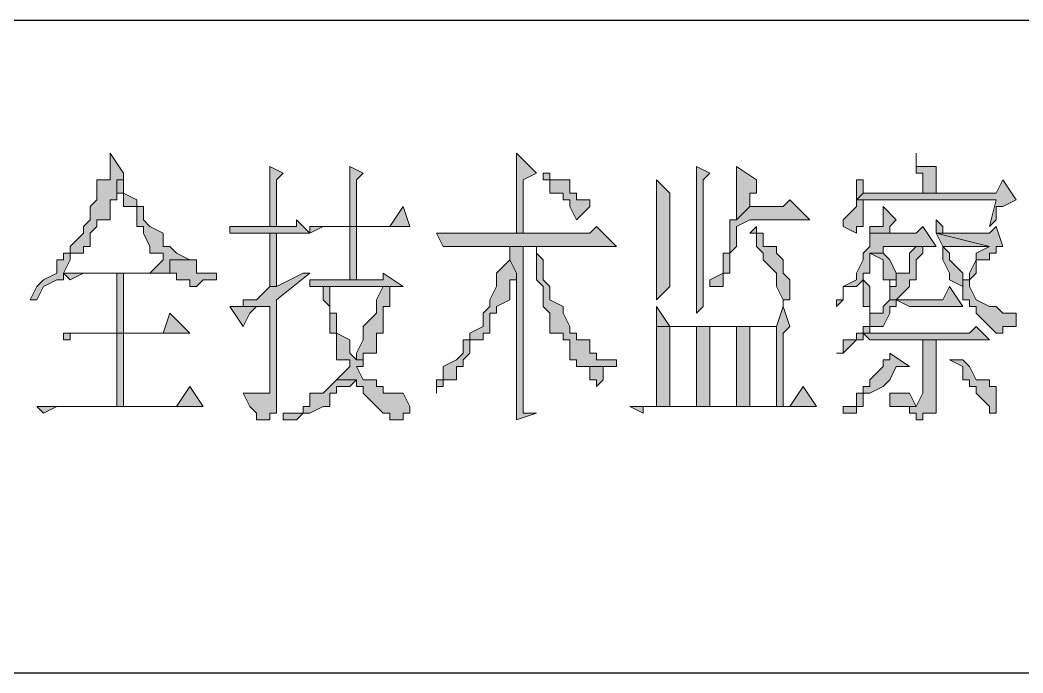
# Model space of a CAD drawing. Header units: millimetres. Extents: x 20 to 821, y 1 to 1134.
# Drawn here: x 584.37 to 611.46, y 1024.52 to 1042.16 of the extents above; entities that cross this region are included whole.
import ezdxf

# ---------------------------------------------------------------- set-up
doc = ezdxf.new("R2010")
doc.units = ezdxf.units.MM
doc.layers.add('1', color=7, linetype='Continuous')

msp = doc.modelspace()

# ---------------------------------------------------------------- hatches: boundary and pattern name
h = msp.add_hatch(color=0)
h.dxf.hatch_style = 2
h.paths.add_polyline_path([(586.8, 1038.561732), (586.8, 1037.841732), (586.44, 1037.841732), (586.44, 1037.301732), (586.26, 1037.121732), (586.26, 1036.761732), (586.08, 1036.581732), (586.08, 1036.401732), (585.72, 1036.041732), (585.72, 1035.861732), (585.54, 1035.861732), (585.54, 1035.681732), (585.36, 1035.681732), (585.36, 1035.321732), (585, 1035.141732), (584.82, 1034.961732), (584.64, 1034.601732), (584.82, 1034.601732), (585, 1034.961732), (585.36, 1035.141732), (585.54, 1035.141732), (585.54, 1035.321732), (585.72, 1035.681732), (585.72, 1035.861732), (586.08, 1035.861732), (586.08, 1036.041732), (586.26, 1036.041732), (586.26, 1036.401732), (586.44, 1036.581732), (586.44, 1036.761732), (586.8, 1036.761732), (586.8, 1037.301732), (586.98, 1037.301732), (586.98, 1037.841732), (587.16, 1037.841732), (587.16, 1038.021732)])
h = msp.add_hatch(color=0)
h.dxf.hatch_style = 2
h.paths.add_polyline_path([(597.78, 1038.561732), (597.78, 1036.401732), (597.96, 1036.401732), (597.96, 1037.841732), (598.32, 1038.021732)])
h = msp.add_hatch(color=0)
h.dxf.hatch_style = 2
h.paths.add_polyline_path([(608.58, 1038.561732), (608.58, 1038.021732), (608.76, 1038.021732), (608.76, 1037.481732), (609.12, 1037.481732), (609.12, 1038.201732), (608.76, 1038.201732), (608.58, 1038.201732)])
h = msp.add_hatch(color=0)
h.dxf.hatch_style = 2
h.paths.add_polyline_path([(591.12, 1038.201732), (591.12, 1036.581732), (591.3, 1036.581732), (591.3, 1037.841732), (591.48, 1038.021732)])
h = msp.add_hatch(color=0)
h.dxf.hatch_style = 2
h.paths.add_polyline_path([(593.28, 1038.201732), (593.28, 1036.581732), (593.46, 1036.581732), (593.46, 1037.841732), (593.64, 1038.021732)])
h = msp.add_hatch(color=0)
h.dxf.hatch_style = 2
h.paths.add_polyline_path([(602.64, 1038.201732), (602.64, 1034.241732), (602.82, 1034.421732), (602.82, 1037.841732), (603, 1038.021732)])
h = msp.add_hatch(color=0)
h.dxf.hatch_style = 2
h.paths.add_polyline_path([(603.72, 1038.201732), (603.72, 1036.761732), (604.08, 1037.121732), (604.08, 1037.481732), (604.26, 1037.481732), (604.26, 1037.841732)])
h = msp.add_hatch(color=0)
h.dxf.hatch_style = 2
h.paths.add_polyline_path([(587.16, 1037.841732), (586.98, 1037.841732), (586.98, 1037.481732), (587.16, 1037.481732), (587.16, 1037.301732), (587.16, 1037.121732), (587.52, 1037.121732), (587.52, 1036.581732), (587.7, 1036.581732), (587.7, 1036.401732), (587.88, 1036.041732), (587.88, 1035.861732), (588.24, 1035.861732), (588.24, 1035.681732), (587.88, 1035.321732), (585.54, 1035.321732), (585.72, 1035.141732), (586.08, 1035.321732), (588.42, 1035.321732), (588.42, 1035.681732), (588.96, 1035.681732), (588.6, 1035.861732), (588.42, 1036.041732), (588.24, 1036.041732), (588.24, 1036.401732), (587.88, 1036.581732), (587.7, 1036.761732), (587.7, 1037.121732), (587.52, 1037.121732), (587.52, 1037.301732), (587.16, 1037.481732)])
h = msp.add_hatch(color=0)
h.dxf.hatch_style = 2
h.paths.add_polyline_path([(598.5, 1038.021732), (598.5, 1037.841732), (598.68, 1037.841732), (598.68, 1037.481732), (599.04, 1037.481732), (599.04, 1037.301732), (599.22, 1037.301732), (599.22, 1037.121732), (599.4, 1036.761732), (599.76, 1037.121732), (599.76, 1037.301732), (599.4, 1037.301732), (599.4, 1037.481732), (599.22, 1037.481732), (599.22, 1037.841732), (599.04, 1037.841732), (598.68, 1037.841732), (598.68, 1038.021732)])
h = msp.add_hatch(color=0)
h.dxf.hatch_style = 2
h.paths.add_polyline_path([(601.56, 1037.841732), (601.56, 1034.601732), (601.92, 1034.961732), (601.92, 1035.321732), (601.92, 1035.681732), (601.92, 1037.481732)])
h = msp.add_hatch(color=0)
h.dxf.hatch_style = 2
h.paths.add_polyline_path([(607.14, 1037.841732), (606.96, 1037.841732), (606.96, 1037.481732), (606.96, 1037.301732), (607.14, 1037.481732)])
h = msp.add_hatch(color=0)
h.dxf.hatch_style = 2
h.paths.add_polyline_path([(610.92, 1037.841732), (610.74, 1037.481732), (607.14, 1037.481732), (606.96, 1037.301732), (610.74, 1037.301732), (610.56, 1036.581732), (610.74, 1036.761732), (610.74, 1037.121732), (610.92, 1037.121732), (611.28, 1037.301732)])
h = msp.add_hatch(color=0)
h.dxf.hatch_style = 2
h.paths.add_polyline_path([(605.16, 1037.301732), (604.98, 1037.121732), (604.08, 1037.121732), (603.72, 1036.761732), (603.54, 1036.761732), (603.54, 1036.581732), (603.54, 1035.861732), (603.36, 1035.861732), (603.36, 1035.321732), (603, 1035.141732), (603, 1034.961732), (603.36, 1034.961732), (603.36, 1035.321732), (603.54, 1035.321732), (603.54, 1035.681732), (603.54, 1035.861732), (603.72, 1036.041732), (603.72, 1036.581732), (604.08, 1036.761732), (605.7, 1036.761732)])
h = msp.add_hatch(color=0)
h.dxf.hatch_style = 2
h.paths.add_polyline_path([(606.96, 1037.301732), (606.96, 1037.121732), (606.6, 1036.761732), (606.6, 1036.581732), (606.96, 1036.401732), (606.96, 1036.581732), (607.14, 1036.581732), (607.14, 1037.301732), (610.74, 1037.301732)])
h = msp.add_hatch(color=0)
h.dxf.hatch_style = 2
h.paths.add_polyline_path([(594.72, 1037.121732), (594.36, 1036.581732), (592.2, 1036.581732), (592.2, 1036.401732), (592.56, 1036.581732), (594.9, 1036.581732)])
h = msp.add_hatch(color=0)
h.dxf.hatch_style = 2
h.paths.add_polyline_path([(607.68, 1037.121732), (607.68, 1036.581732), (607.32, 1036.581732), (607.32, 1036.401732), (607.86, 1036.401732), (607.86, 1036.581732), (608.04, 1036.761732)])
h = msp.add_hatch(color=0)
h.dxf.hatch_style = 2
h.paths.add_polyline_path([(591.84, 1036.761732), (591.84, 1036.581732), (591.3, 1036.581732), (590.04, 1036.581732), (590.04, 1036.401732), (592.2, 1036.401732)])
h = msp.add_hatch(color=0)
h.dxf.hatch_style = 2
h.paths.add_polyline_path([(609.12, 1036.761732), (609.12, 1036.401732), (609.3, 1036.401732), (609.3, 1036.581732)])
h = msp.add_hatch(color=0)
h.dxf.hatch_style = 2
h.paths.add_polyline_path([(593.28, 1035.141732), (593.46, 1035.141732), (593.46, 1036.581732), (593.28, 1036.581732)])
h = msp.add_hatch(color=0)
h.dxf.hatch_style = 2
h.paths.add_polyline_path([(599.94, 1036.581732), (599.76, 1036.401732), (595.62, 1036.401732), (595.8, 1036.041732), (600.48, 1036.041732)])
h = msp.add_hatch(color=0)
h.dxf.hatch_style = 2
h.paths.add_polyline_path([(604.26, 1036.581732), (604.08, 1036.401732), (604.26, 1036.401732), (604.26, 1036.041732), (604.44, 1035.861732), (604.44, 1035.681732), (604.8, 1035.321732), (604.8, 1034.961732), (604.98, 1034.601732), (604.98, 1034.421732), (604.98, 1034.601732), (605.16, 1034.601732), (605.16, 1034.961732), (605.16, 1035.141732), (604.98, 1035.321732), (604.98, 1035.681732), (604.8, 1035.861732), (604.8, 1036.041732), (604.44, 1036.041732), (604.44, 1036.401732), (604.26, 1036.401732)])
h = msp.add_hatch(color=0)
h.dxf.hatch_style = 2
h.paths.add_polyline_path([(608.76, 1036.581732), (608.58, 1036.401732), (607.32, 1036.401732), (607.32, 1036.041732), (607.14, 1035.861732), (607.14, 1035.681732), (606.96, 1035.321732), (606.96, 1035.141732), (606.6, 1034.961732), (606.6, 1034.601732), (606.42, 1034.601732), (606.42, 1034.421732), (606.6, 1034.601732), (606.6, 1034.961732), (606.96, 1034.961732), (607.14, 1035.141732), (607.14, 1035.321732), (607.32, 1035.321732), (607.32, 1035.681732), (607.32, 1035.861732), (607.68, 1035.861732), (607.68, 1036.041732), (608.58, 1036.041732), (609.12, 1036.041732)])
h = msp.add_hatch(color=0)
h.dxf.hatch_style = 2
h.paths.add_polyline_path([(610.74, 1036.581732), (610.56, 1036.401732), (609.12, 1036.401732), (610.56, 1036.041732), (610.2, 1035.861732), (610.2, 1035.681732), (610.02, 1035.321732), (610.02, 1035.141732), (609.84, 1035.141732), (609.84, 1034.601732), (610.02, 1034.601732), (610.02, 1034.421732), (610.2, 1034.421732), (610.2, 1034.241732), (610.56, 1033.881732), (610.74, 1033.701732), (610.92, 1033.701732), (610.92, 1033.881732), (611.28, 1033.881732), (611.28, 1034.241732), (610.92, 1034.241732), (610.74, 1034.421732), (610.56, 1034.421732), (610.2, 1034.601732), (610.02, 1034.961732), (610.02, 1035.141732), (610.2, 1035.321732), (610.2, 1035.681732), (610.56, 1035.681732), (610.56, 1035.861732), (610.74, 1035.861732), (610.74, 1036.041732), (610.92, 1036.041732)])
h = msp.add_hatch(color=0)
h.dxf.hatch_style = 2
h.paths.add_polyline_path([(591.12, 1034.961732), (591.3, 1034.961732), (591.3, 1036.401732), (591.12, 1036.401732)])
h = msp.add_hatch(color=0)
h.dxf.hatch_style = 2
h.paths.add_polyline_path([(609.12, 1036.401732), (609.3, 1036.041732), (609.3, 1035.681732), (609.48, 1035.321732), (609.48, 1035.141732), (609.84, 1034.961732), (609.84, 1035.321732), (609.48, 1035.681732), (609.48, 1035.861732), (609.3, 1036.041732), (610.56, 1036.041732)])
h = msp.add_hatch(color=0)
h.dxf.hatch_style = 2
h.paths.add_polyline_path([(597.6, 1036.041732), (597.6, 1035.681732), (597.78, 1035.321732), (597.78, 1031.721732), (597.78, 1031.361732), (598.32, 1031.541732), (597.96, 1031.541732), (597.96, 1031.721732), (597.96, 1036.041732), (598.32, 1036.041732)])
h = msp.add_hatch(color=0)
h.dxf.hatch_style = 2
h.paths.add_polyline_path([(598.32, 1036.041732), (597.6, 1036.041732), (598.32, 1036.041732), (598.32, 1035.141732), (598.5, 1034.961732), (598.5, 1034.421732), (598.68, 1034.241732), (598.68, 1033.701732), (599.04, 1033.701732), (599.04, 1033.521732), (599.22, 1033.521732), (599.22, 1032.981732), (599.4, 1032.981732), (599.4, 1032.801732), (600.48, 1032.801732), (600.48, 1032.981732), (599.94, 1032.981732), (599.94, 1033.161732), (599.76, 1033.161732), (599.76, 1033.521732), (599.4, 1033.521732), (599.4, 1033.701732), (599.22, 1033.701732), (599.22, 1033.881732), (599.04, 1034.241732), (599.04, 1034.421732), (598.68, 1034.601732), (598.68, 1034.961732), (598.5, 1035.141732), (598.5, 1035.681732), (598.32, 1035.861732)])
h = msp.add_hatch(color=0)
h.dxf.hatch_style = 2
h.paths.add_polyline_path([(609.12, 1036.041732), (608.58, 1036.041732), (608.4, 1035.861732), (608.4, 1035.321732), (608.04, 1035.321732), (608.04, 1034.961732), (607.86, 1034.961732), (607.86, 1034.601732), (608.04, 1034.601732), (608.4, 1034.961732), (608.4, 1035.141732), (608.58, 1035.141732), (608.58, 1035.681732), (608.76, 1035.861732), (608.76, 1036.041732)])
h = msp.add_hatch(color=0)
h.dxf.hatch_style = 2
h.paths.add_polyline_path([(588.96, 1035.681732), (588.42, 1035.681732), (588.42, 1035.321732), (588.6, 1035.321732), (588.6, 1035.141732), (588.96, 1035.141732), (588.96, 1034.961732), (589.14, 1034.961732), (589.32, 1035.141732), (589.68, 1035.141732), (589.68, 1035.321732), (589.14, 1035.321732), (589.14, 1035.681732)])
h = msp.add_hatch(color=0)
h.dxf.hatch_style = 2
h.paths.add_polyline_path([(597.6, 1035.681732), (597.24, 1035.321732), (597.24, 1034.961732), (597.06, 1034.601732), (597.06, 1034.421732), (596.88, 1034.241732), (596.88, 1033.881732), (596.52, 1033.701732), (596.52, 1033.521732), (596.34, 1033.521732), (596.34, 1033.161732), (596.16, 1032.981732), (595.8, 1032.801732), (595.8, 1032.441732), (595.62, 1032.441732), (595.62, 1032.261732), (595.62, 1032.081732), (595.62, 1032.261732), (595.8, 1032.261732), (595.8, 1032.441732), (596.16, 1032.441732), (596.16, 1032.801732), (596.34, 1032.801732), (596.34, 1032.981732), (596.52, 1033.161732), (596.52, 1033.521732), (596.88, 1033.521732), (596.88, 1033.701732), (597.06, 1033.701732), (597.06, 1034.241732), (597.24, 1034.241732), (597.24, 1034.421732), (597.6, 1034.601732), (597.6, 1035.141732), (597.78, 1035.141732), (597.78, 1035.321732)])
h = msp.add_hatch(color=0)
h.dxf.hatch_style = 2
h.paths.add_polyline_path([(607.68, 1035.861732), (607.32, 1035.861732), (607.68, 1035.681732), (607.68, 1035.141732), (607.86, 1035.141732), (607.86, 1034.961732), (607.86, 1035.141732), (608.04, 1035.141732), (608.04, 1035.321732), (607.86, 1035.681732)])
h = msp.add_hatch(color=0)
h.dxf.hatch_style = 2
h.paths.add_polyline_path([(586.98, 1033.701732), (587.16, 1033.701732), (587.16, 1035.321732), (586.98, 1035.321732)])
h = msp.add_hatch(color=0)
h.dxf.hatch_style = 2
h.paths.add_polyline_path([(592.02, 1035.321732), (591.3, 1034.961732), (591.12, 1034.961732), (590.76, 1034.601732), (590.4, 1034.601732), (590.4, 1034.421732), (591.12, 1034.421732), (591.12, 1032.261732), (591.12, 1032.081732), (590.76, 1032.081732), (590.4, 1032.081732), (590.58, 1031.721732), (590.76, 1031.541732), (590.76, 1031.361732), (591.12, 1031.361732), (591.12, 1031.541732), (591.3, 1031.541732), (591.3, 1031.721732), (591.3, 1034.601732), (592.2, 1035.321732)])
h = msp.add_hatch(color=0)
h.dxf.hatch_style = 2
h.paths.add_polyline_path([(594.18, 1035.321732), (594.18, 1035.141732), (593.46, 1035.141732), (592.2, 1035.141732), (592.2, 1034.961732), (594.72, 1034.961732)])
h = msp.add_hatch(color=0)
h.dxf.hatch_style = 2
h.paths.add_polyline_path([(607.14, 1035.141732), (607.14, 1034.421732), (607.32, 1034.421732), (607.32, 1034.241732), (607.32, 1034.421732), (607.32, 1034.961732)])
h = msp.add_hatch(color=0)
h.dxf.hatch_style = 2
h.paths.add_polyline_path([(592.56, 1034.961732), (592.56, 1034.601732), (592.74, 1034.421732), (592.74, 1033.701732), (592.92, 1033.701732), (592.92, 1032.981732), (593.28, 1032.981732), (593.28, 1032.801732), (592.92, 1032.441732), (593.46, 1032.441732), (593.46, 1032.261732), (593.64, 1032.261732), (593.64, 1032.081732), (594, 1031.721732), (594.18, 1031.541732), (594.36, 1031.541732), (594.36, 1031.361732), (594.72, 1031.361732), (594.72, 1031.541732), (594.9, 1031.541732), (594.9, 1031.721732), (594.72, 1032.081732), (594.18, 1032.081732), (594.18, 1032.261732), (594, 1032.261732), (594, 1032.441732), (593.64, 1032.441732), (593.46, 1032.801732), (593.64, 1032.801732), (593.64, 1032.981732), (593.46, 1032.981732), (593.28, 1033.161732), (593.28, 1033.521732), (592.92, 1033.701732), (592.92, 1034.241732), (592.74, 1034.241732), (592.74, 1034.961732), (594.18, 1034.961732)])
h = msp.add_hatch(color=0)
h.dxf.hatch_style = 2
h.paths.add_polyline_path([(594.72, 1034.961732), (592.56, 1034.961732), (594.18, 1034.961732), (594, 1034.601732), (594, 1034.241732), (593.64, 1033.881732), (593.64, 1033.521732), (593.46, 1033.161732), (593.46, 1032.981732), (593.64, 1032.981732), (593.64, 1033.161732), (594, 1033.161732), (594, 1033.701732), (594.18, 1033.701732), (594.18, 1034.241732), (594.18, 1034.421732), (594.36, 1034.421732), (594.36, 1034.601732), (594.36, 1034.961732)])
h = msp.add_hatch(color=0)
h.dxf.hatch_style = 2
h.paths.add_polyline_path([(609.48, 1034.961732), (609.3, 1034.601732), (607.86, 1034.601732), (608.04, 1034.601732), (608.4, 1034.421732), (609.84, 1034.421732)])
h = msp.add_hatch(color=0)
h.dxf.hatch_style = 2
h.paths.add_polyline_path([(607.86, 1034.601732), (607.68, 1034.421732), (607.68, 1034.241732), (607.32, 1034.241732), (607.32, 1033.881732), (607.14, 1033.881732), (607.14, 1033.701732), (606.96, 1033.701732), (606.96, 1033.521732), (606.6, 1033.521732), (606.6, 1033.161732), (606.42, 1033.161732), (606.6, 1033.161732), (606.96, 1033.521732), (607.14, 1033.521732), (607.14, 1033.701732), (607.32, 1033.701732), (607.32, 1033.881732), (607.68, 1033.881732), (607.86, 1034.241732), (607.86, 1034.421732), (608.04, 1034.421732), (608.04, 1034.601732)])
h = msp.add_hatch(color=0)
h.dxf.hatch_style = 2
h.paths.add_polyline_path([(590.4, 1034.421732), (590.04, 1034.421732), (590.4, 1033.881732), (590.58, 1034.241732), (590.76, 1034.421732), (591.12, 1034.421732)])
h = msp.add_hatch(color=0)
h.dxf.hatch_style = 2
h.paths.add_polyline_path([(601.56, 1034.421732), (601.56, 1033.881732), (601.92, 1033.881732)])
h = msp.add_hatch(color=0)
h.dxf.hatch_style = 2
h.paths.add_polyline_path([(604.98, 1034.421732), (604.8, 1033.881732), (601.56, 1033.881732), (604.8, 1033.881732), (604.8, 1031.721732), (604.08, 1031.721732), (601.56, 1031.721732), (604.98, 1031.721732), (604.98, 1033.701732), (605.16, 1033.881732)])
h = msp.add_hatch(color=0)
h.dxf.hatch_style = 2
h.paths.add_polyline_path([(588.42, 1034.241732), (588.24, 1033.701732), (585.54, 1033.701732), (585.54, 1033.521732), (585.72, 1033.521732), (585.72, 1033.701732), (588.96, 1033.701732)])
h = msp.add_hatch(color=0)
h.dxf.hatch_style = 2
h.paths.add_polyline_path([(601.56, 1033.881732), (601.56, 1031.721732), (601.92, 1031.721732), (601.92, 1033.881732), (602.64, 1033.881732), (604.8, 1033.881732)])
h = msp.add_hatch(color=0)
h.dxf.hatch_style = 2
h.paths.add_polyline_path([(602.64, 1031.721732), (603, 1031.721732), (603, 1033.881732), (602.64, 1033.881732)])
h = msp.add_hatch(color=0)
h.dxf.hatch_style = 2
h.paths.add_polyline_path([(603.72, 1031.721732), (604.08, 1031.721732), (604.08, 1033.881732), (603.72, 1033.881732)])
h = msp.add_hatch(color=0)
h.dxf.hatch_style = 2
h.paths.add_polyline_path([(610.2, 1033.881732), (610.02, 1033.701732), (607.14, 1033.701732), (607.32, 1033.521732), (610.56, 1033.521732)])
h = msp.add_hatch(color=0)
h.dxf.hatch_style = 2
h.paths.add_polyline_path([(586.98, 1031.721732), (587.16, 1031.721732), (587.16, 1033.701732), (586.98, 1033.701732)])
h = msp.add_hatch(color=0)
h.dxf.hatch_style = 2
h.paths.add_polyline_path([(609.12, 1033.521732), (608.76, 1033.521732), (608.76, 1032.081732), (608.58, 1031.721732), (607.86, 1031.721732), (608.04, 1031.721732), (608.4, 1031.721732), (608.4, 1031.541732), (608.58, 1031.541732), (608.58, 1031.361732), (608.76, 1031.361732), (608.76, 1031.541732), (609.12, 1031.541732), (609.12, 1031.721732)])
h = msp.add_hatch(color=0)
h.dxf.hatch_style = 2
h.paths.add_polyline_path([(607.86, 1033.161732), (607.86, 1032.981732), (607.68, 1032.981732), (607.68, 1032.801732), (607.32, 1032.441732), (607.32, 1032.261732), (607.14, 1032.261732), (607.14, 1032.081732), (606.96, 1032.081732), (606.96, 1031.721732), (606.6, 1031.721732), (606.6, 1031.541732), (606.96, 1031.541732), (606.96, 1031.721732), (607.14, 1031.721732), (607.14, 1032.081732), (607.32, 1032.081732), (607.68, 1032.261732), (607.86, 1032.441732), (608.04, 1032.801732), (608.4, 1032.801732)])
h = msp.add_hatch(color=0)
h.dxf.hatch_style = 2
h.paths.add_polyline_path([(609.48, 1032.981732), (609.84, 1032.801732), (609.84, 1032.441732), (610.02, 1032.441732), (610.02, 1032.261732), (610.2, 1032.261732), (610.2, 1032.081732), (610.56, 1031.721732), (610.56, 1031.541732), (610.74, 1031.541732), (610.74, 1032.261732), (610.56, 1032.261732), (610.56, 1032.441732), (610.2, 1032.441732), (610.02, 1032.801732), (609.84, 1032.981732)])
h = msp.add_hatch(color=0)
h.dxf.hatch_style = 2
h.paths.add_polyline_path([(599.4, 1032.801732), (599.76, 1032.801732), (599.76, 1032.441732), (599.94, 1032.441732), (599.94, 1032.261732), (600.12, 1032.441732), (600.12, 1032.801732), (600.48, 1032.801732)])
h = msp.add_hatch(color=0)
h.dxf.hatch_style = 2
h.paths.add_polyline_path([(592.92, 1032.441732), (592.74, 1032.261732), (592.56, 1032.081732), (592.2, 1032.081732), (592.2, 1031.721732), (592.02, 1031.721732), (592.02, 1031.541732), (591.48, 1031.541732), (591.48, 1031.361732), (591.84, 1031.361732), (592.02, 1031.541732), (592.2, 1031.541732), (592.56, 1031.721732), (592.74, 1031.721732), (592.74, 1032.081732), (592.92, 1032.081732), (592.92, 1032.261732), (593.28, 1032.261732), (593.46, 1032.441732)])
h = msp.add_hatch(color=0)
h.dxf.hatch_style = 2
h.paths.add_polyline_path([(588.96, 1032.261732), (588.6, 1031.721732), (584.82, 1031.721732), (585, 1031.541732), (585.36, 1031.721732), (589.32, 1031.721732)])
h = msp.add_hatch(color=0)
h.dxf.hatch_style = 2
h.paths.add_polyline_path([(605.52, 1032.261732), (605.16, 1031.721732), (600.84, 1031.721732), (601.2, 1031.541732), (601.2, 1031.721732), (601.38, 1031.721732), (605.88, 1031.721732)])
h = msp.add_hatch(color=0)
h.dxf.hatch_style = 2
h.paths.add_polyline_path([(590.4, 1032.081732), (590.76, 1032.081732), (590.58, 1032.081732)])
h = msp.add_hatch(color=0)
h.dxf.hatch_style = 2
h.paths.add_polyline_path([(607.86, 1032.081732), (607.86, 1031.721732), (608.58, 1031.721732), (608.4, 1032.081732)])

# ---------------------------------------------------------------- linework, layer by layer
at = {"layer": '1', "color": 0, "lineweight": 25}
for points in [[(557.64, 1042.161732), (821.16, 1042.161732)], [(557.64, 1024.521732), (821.16, 1024.521732)]]:
    msp.add_lwpolyline(points, dxfattribs=at)
at = {"layer": '1', "color": 0, "lineweight": 5}
for points in [[(586.8, 1038.561732), (586.8, 1037.841732), (586.44, 1037.841732), (586.44, 1037.301732), (586.26, 1037.121732), (586.26, 1036.761732), (586.08, 1036.581732), (586.08, 1036.401732), (585.72, 1036.041732), (585.72, 1035.861732), (585.54, 1035.861732), (585.54, 1035.681732), (585.36, 1035.681732), (585.36, 1035.321732), (585, 1035.141732), (585, 1035.141732), (584.82, 1034.961732), (584.64, 1034.601732), (584.82, 1034.601732), (585, 1034.961732), (585.36, 1035.141732), (585.54, 1035.141732), (585.54, 1035.321732), (585.72, 1035.681732), (585.72, 1035.861732), (586.08, 1035.861732), (586.08, 1036.041732), (586.26, 1036.041732), (586.26, 1036.401732), (586.44, 1036.581732), (586.44, 1036.761732), (586.8, 1036.761732), (586.8, 1037.301732), (586.98, 1037.301732), (586.98, 1037.841732), (587.16, 1037.841732), (587.16, 1038.021732), (586.8, 1038.561732)], [(597.78, 1038.561732), (597.78, 1036.401732), (597.96, 1036.401732), (597.96, 1037.841732), (598.32, 1038.021732), (597.78, 1038.561732)], [(608.58, 1038.561732), (608.58, 1038.021732), (608.76, 1038.021732), (608.76, 1037.481732), (609.12, 1037.481732), (609.12, 1038.201732), (608.76, 1038.201732), (608.58, 1038.201732), (608.58, 1038.561732)], [(591.12, 1038.201732), (591.12, 1036.581732), (591.3, 1036.581732), (591.3, 1037.841732), (591.48, 1038.021732), (591.12, 1038.201732)], [(593.28, 1038.201732), (593.28, 1036.581732), (593.46, 1036.581732), (593.46, 1037.841732), (593.64, 1038.021732), (593.28, 1038.201732)], [(602.64, 1038.201732), (602.64, 1034.241732), (602.64, 1034.241732), (602.82, 1034.421732), (602.82, 1037.841732), (603, 1038.021732), (602.64, 1038.201732)], [(603.72, 1038.201732), (603.72, 1036.761732), (604.08, 1037.121732), (604.08, 1037.481732), (604.26, 1037.481732), (604.26, 1037.841732), (603.72, 1038.201732)], [(587.16, 1037.841732), (586.98, 1037.841732), (586.98, 1037.481732), (587.16, 1037.481732), (587.16, 1037.301732), (587.16, 1037.121732), (587.52, 1037.121732), (587.52, 1036.581732), (587.7, 1036.581732), (587.7, 1036.401732), (587.88, 1036.041732), (587.88, 1035.861732), (588.24, 1035.861732), (588.24, 1035.681732), (587.88, 1035.321732), (585.54, 1035.321732), (585.72, 1035.141732), (586.08, 1035.321732), (588.42, 1035.321732), (588.42, 1035.681732), (588.96, 1035.681732), (588.6, 1035.861732), (588.42, 1036.041732), (588.24, 1036.041732), (588.24, 1036.401732), (587.88, 1036.581732), (587.7, 1036.761732), (587.7, 1037.121732), (587.52, 1037.121732), (587.52, 1037.301732), (587.16, 1037.481732), (587.16, 1037.841732)], [(598.5, 1038.021732), (598.5, 1037.841732), (598.68, 1037.841732), (598.68, 1037.481732), (599.04, 1037.481732), (599.04, 1037.301732), (599.22, 1037.301732), (599.22, 1037.121732), (599.4, 1036.761732), (599.76, 1037.121732), (599.76, 1037.301732), (599.4, 1037.301732), (599.4, 1037.481732), (599.22, 1037.481732), (599.22, 1037.841732), (599.04, 1037.841732), (598.68, 1037.841732), (598.68, 1038.021732), (598.5, 1038.021732)], [(601.56, 1037.841732), (601.56, 1034.601732), (601.92, 1034.961732), (601.92, 1035.321732), (601.92, 1035.681732), (601.92, 1037.481732), (601.56, 1037.841732)], [(607.14, 1037.841732), (606.96, 1037.841732), (606.96, 1037.481732), (606.96, 1037.301732), (607.14, 1037.481732), (607.14, 1037.841732)], [(610.92, 1037.841732), (610.74, 1037.481732), (607.14, 1037.481732), (606.96, 1037.301732), (610.74, 1037.301732), (610.56, 1036.581732), (610.74, 1036.761732), (610.74, 1037.121732), (610.92, 1037.121732), (611.28, 1037.301732), (610.92, 1037.841732)], [(605.16, 1037.301732), (604.98, 1037.121732), (604.08, 1037.121732), (603.72, 1036.761732), (603.54, 1036.761732), (603.54, 1036.581732), (603.54, 1035.861732), (603.36, 1035.861732), (603.36, 1035.321732), (603, 1035.141732), (603, 1034.961732), (603.36, 1034.961732), (603.36, 1035.321732), (603.54, 1035.321732), (603.54, 1035.681732), (603.54, 1035.861732), (603.72, 1036.041732), (603.72, 1036.581732), (604.08, 1036.761732), (605.7, 1036.761732), (605.16, 1037.301732)], [(606.96, 1037.301732), (606.96, 1037.121732), (606.6, 1036.761732), (606.6, 1036.581732), (606.96, 1036.401732), (606.96, 1036.581732), (607.14, 1036.581732), (607.14, 1037.301732), (610.74, 1037.301732), (606.96, 1037.301732)], [(594.72, 1037.121732), (594.36, 1036.581732), (592.2, 1036.581732), (592.2, 1036.401732), (592.56, 1036.581732), (594.9, 1036.581732), (594.72, 1037.121732)], [(607.68, 1037.121732), (607.68, 1036.581732), (607.32, 1036.581732), (607.32, 1036.401732), (607.86, 1036.401732), (607.86, 1036.581732), (608.04, 1036.761732), (607.68, 1037.121732)], [(591.84, 1036.761732), (591.84, 1036.581732), (591.3, 1036.581732), (590.04, 1036.581732), (590.04, 1036.401732), (592.2, 1036.401732), (591.84, 1036.761732)], [(609.12, 1036.761732), (609.12, 1036.401732), (609.3, 1036.401732), (609.3, 1036.581732), (609.12, 1036.761732)], [(593.28, 1035.141732), (593.46, 1035.141732), (593.46, 1036.581732), (593.28, 1036.581732), (593.28, 1035.141732)], [(599.94, 1036.581732), (599.76, 1036.401732), (595.62, 1036.401732), (595.8, 1036.041732), (600.48, 1036.041732), (599.94, 1036.581732)], [(604.26, 1036.581732), (604.08, 1036.401732), (604.26, 1036.401732), (604.26, 1036.041732), (604.44, 1035.861732), (604.44, 1035.681732), (604.8, 1035.321732), (604.8, 1034.961732), (604.98, 1034.601732), (604.98, 1034.421732), (604.98, 1034.601732), (605.16, 1034.601732), (605.16, 1034.961732), (605.16, 1035.141732), (604.98, 1035.321732), (604.98, 1035.681732), (604.98, 1035.681732), (604.8, 1035.861732), (604.8, 1036.041732), (604.44, 1036.041732), (604.44, 1036.401732), (604.26, 1036.401732), (604.26, 1036.581732)], [(608.76, 1036.581732), (608.58, 1036.401732), (607.32, 1036.401732), (607.32, 1036.041732), (607.14, 1035.861732), (607.14, 1035.681732), (606.96, 1035.321732), (606.96, 1035.141732), (606.6, 1034.961732), (606.6, 1034.601732), (606.42, 1034.601732), (606.42, 1034.421732), (606.6, 1034.601732), (606.6, 1034.961732), (606.96, 1034.961732), (607.14, 1035.141732), (607.14, 1035.321732), (607.32, 1035.321732), (607.32, 1035.681732), (607.32, 1035.861732), (607.68, 1035.861732), (607.68, 1036.041732), (608.58, 1036.041732), (609.12, 1036.041732), (608.76, 1036.581732)], [(610.74, 1036.581732), (610.56, 1036.401732), (609.12, 1036.401732), (610.56, 1036.041732), (610.2, 1035.861732), (610.2, 1035.681732), (610.02, 1035.321732), (610.02, 1035.141732), (609.84, 1035.141732), (609.84, 1034.601732), (610.02, 1034.601732), (610.02, 1034.421732), (610.2, 1034.421732), (610.2, 1034.241732), (610.56, 1033.881732), (610.74, 1033.701732), (610.74, 1033.701732), (610.92, 1033.701732), (610.92, 1033.881732), (611.28, 1033.881732), (611.28, 1034.241732), (610.92, 1034.241732), (610.74, 1034.421732), (610.56, 1034.421732), (610.2, 1034.601732), (610.02, 1034.961732), (610.02, 1035.141732), (610.2, 1035.321732), (610.2, 1035.681732), (610.56, 1035.681732), (610.56, 1035.861732), (610.74, 1035.861732), (610.74, 1036.041732), (610.92, 1036.041732), (610.74, 1036.581732)], [(591.12, 1034.961732), (591.3, 1034.961732), (591.3, 1036.401732), (591.12, 1036.401732), (591.12, 1034.961732)], [(609.12, 1036.401732), (609.3, 1036.041732), (609.3, 1035.681732), (609.48, 1035.321732), (609.48, 1035.141732), (609.84, 1034.961732), (609.84, 1035.321732), (609.48, 1035.681732), (609.48, 1035.861732), (609.3, 1036.041732), (610.56, 1036.041732), (609.12, 1036.401732)], [(597.6, 1036.041732), (597.6, 1035.681732), (597.78, 1035.321732), (597.78, 1031.721732), (597.78, 1031.721732), (597.78, 1031.361732), (598.32, 1031.541732), (597.96, 1031.541732), (597.96, 1031.721732), (597.96, 1036.041732), (598.32, 1036.041732), (597.6, 1036.041732)], [(598.32, 1036.041732), (597.6, 1036.041732), (598.32, 1036.041732), (598.32, 1035.141732), (598.5, 1034.961732), (598.5, 1034.421732), (598.68, 1034.241732), (598.68, 1033.701732), (599.04, 1033.701732), (599.04, 1033.521732), (599.22, 1033.521732), (599.22, 1032.981732), (599.4, 1032.981732), (599.4, 1032.801732), (600.48, 1032.801732), (600.48, 1032.981732), (599.94, 1032.981732), (599.94, 1033.161732), (599.76, 1033.161732), (599.76, 1033.521732), (599.4, 1033.521732), (599.4, 1033.701732), (599.22, 1033.701732), (599.22, 1033.881732), (599.04, 1034.241732), (599.04, 1034.421732), (598.68, 1034.601732), (598.68, 1034.961732), (598.5, 1035.141732), (598.5, 1035.681732), (598.32, 1035.861732), (598.32, 1036.041732)], [(609.12, 1036.041732), (608.58, 1036.041732), (608.4, 1035.861732), (608.4, 1035.321732), (608.04, 1035.321732), (608.04, 1034.961732), (607.86, 1034.961732), (607.86, 1034.601732), (608.04, 1034.601732), (608.4, 1034.961732), (608.4, 1035.141732), (608.58, 1035.141732), (608.58, 1035.681732), (608.76, 1035.861732), (608.76, 1036.041732), (609.12, 1036.041732)], [(588.96, 1035.681732), (588.42, 1035.681732), (588.42, 1035.321732), (588.6, 1035.321732), (588.6, 1035.141732), (588.96, 1035.141732), (588.96, 1034.961732), (589.14, 1034.961732), (589.32, 1035.141732), (589.68, 1035.141732), (589.68, 1035.321732), (589.14, 1035.321732), (589.14, 1035.681732), (588.96, 1035.681732)], [(597.6, 1035.681732), (597.24, 1035.321732), (597.24, 1034.961732), (597.06, 1034.601732), (597.06, 1034.421732), (596.88, 1034.241732), (596.88, 1033.881732), (596.52, 1033.701732), (596.52, 1033.521732), (596.34, 1033.521732), (596.34, 1033.161732), (596.16, 1032.981732), (595.8, 1032.801732), (595.8, 1032.441732), (595.62, 1032.441732), (595.62, 1032.261732), (595.62, 1032.261732), (595.62, 1032.081732), (595.62, 1032.261732), (595.8, 1032.261732), (595.8, 1032.441732), (596.16, 1032.441732), (596.16, 1032.801732), (596.34, 1032.801732), (596.34, 1032.981732), (596.52, 1033.161732), (596.52, 1033.521732), (596.88, 1033.521732), (596.88, 1033.701732), (597.06, 1033.701732), (597.06, 1034.241732), (597.24, 1034.241732), (597.24, 1034.421732), (597.6, 1034.601732), (597.6, 1035.141732), (597.78, 1035.141732), (597.78, 1035.321732), (597.6, 1035.681732)], [(607.68, 1035.861732), (607.32, 1035.861732), (607.68, 1035.681732), (607.68, 1035.141732), (607.86, 1035.141732), (607.86, 1034.961732), (607.86, 1035.141732), (608.04, 1035.141732), (608.04, 1035.321732), (607.86, 1035.681732), (607.68, 1035.861732)], [(586.98, 1033.701732), (587.16, 1033.701732), (587.16, 1035.321732), (586.98, 1035.321732), (586.98, 1033.701732)], [(592.02, 1035.321732), (591.3, 1034.961732), (591.12, 1034.961732), (590.76, 1034.601732), (590.4, 1034.601732), (590.4, 1034.421732), (591.12, 1034.421732), (591.12, 1032.261732), (591.12, 1032.081732), (590.76, 1032.081732), (590.4, 1032.081732), (590.58, 1031.721732), (590.76, 1031.541732), (590.76, 1031.361732), (591.12, 1031.361732), (591.12, 1031.541732), (591.3, 1031.541732), (591.3, 1031.721732), (591.3, 1034.601732), (592.2, 1035.321732), (592.02, 1035.321732)], [(594.18, 1035.321732), (594.18, 1035.141732), (593.46, 1035.141732), (592.2, 1035.141732), (592.2, 1034.961732), (594.72, 1034.961732), (594.18, 1035.321732)], [(607.14, 1035.141732), (607.14, 1034.421732), (607.32, 1034.421732), (607.32, 1034.241732), (607.32, 1034.421732), (607.32, 1034.961732), (607.14, 1035.141732)], [(592.56, 1034.961732), (592.56, 1034.601732), (592.74, 1034.421732), (592.74, 1033.701732), (592.92, 1033.701732), (592.92, 1032.981732), (593.28, 1032.981732), (593.28, 1032.801732), (592.92, 1032.441732), (593.46, 1032.441732), (593.46, 1032.261732), (593.64, 1032.261732), (593.64, 1032.081732), (594, 1031.721732), (594, 1031.721732), (594.18, 1031.541732), (594.36, 1031.541732), (594.36, 1031.361732), (594.72, 1031.361732), (594.72, 1031.541732), (594.9, 1031.541732), (594.9, 1031.721732), (594.72, 1032.081732), (594.18, 1032.081732), (594.18, 1032.261732), (594, 1032.261732), (594, 1032.441732), (593.64, 1032.441732), (593.46, 1032.801732), (593.64, 1032.801732), (593.64, 1032.981732), (593.46, 1032.981732), (593.28, 1033.161732), (593.28, 1033.521732), (592.92, 1033.701732), (592.92, 1034.241732), (592.74, 1034.241732), (592.74, 1034.961732), (594.18, 1034.961732), (592.56, 1034.961732)], [(594.72, 1034.961732), (592.56, 1034.961732), (594.18, 1034.961732), (594, 1034.601732), (594, 1034.241732), (593.64, 1033.881732), (593.64, 1033.521732), (593.46, 1033.161732), (593.46, 1032.981732), (593.64, 1032.981732), (593.64, 1033.161732), (594, 1033.161732), (594, 1033.701732), (594.18, 1033.701732), (594.18, 1034.241732), (594.18, 1034.421732), (594.36, 1034.421732), (594.36, 1034.601732), (594.36, 1034.961732), (594.72, 1034.961732)], [(609.48, 1034.961732), (609.3, 1034.601732), (607.86, 1034.601732), (608.04, 1034.601732), (608.4, 1034.421732), (609.84, 1034.421732), (609.48, 1034.961732)], [(607.86, 1034.601732), (607.68, 1034.421732), (607.68, 1034.241732), (607.32, 1034.241732), (607.32, 1033.881732), (607.14, 1033.881732), (607.14, 1033.701732), (606.96, 1033.701732), (606.96, 1033.521732), (606.6, 1033.521732), (606.6, 1033.161732), (606.42, 1033.161732), (606.6, 1033.161732), (606.96, 1033.521732), (607.14, 1033.521732), (607.14, 1033.701732), (607.32, 1033.701732), (607.32, 1033.701732), (607.32, 1033.881732), (607.68, 1033.881732), (607.86, 1034.241732), (607.86, 1034.421732), (608.04, 1034.421732), (608.04, 1034.601732), (607.86, 1034.601732)], [(590.4, 1034.421732), (590.04, 1034.421732), (590.4, 1033.881732), (590.58, 1034.241732), (590.76, 1034.421732), (591.12, 1034.421732), (590.4, 1034.421732)], [(601.56, 1034.421732), (601.56, 1033.881732), (601.92, 1033.881732), (601.56, 1034.421732)], [(604.98, 1034.421732), (604.8, 1033.881732), (601.56, 1033.881732), (604.8, 1033.881732), (604.8, 1031.721732), (604.08, 1031.721732), (601.56, 1031.721732), (604.98, 1031.721732), (604.98, 1033.701732), (605.16, 1033.881732), (604.98, 1034.421732)], [(588.42, 1034.241732), (588.24, 1033.701732), (585.54, 1033.701732), (585.54, 1033.521732), (585.72, 1033.521732), (585.72, 1033.701732), (588.96, 1033.701732), (588.42, 1034.241732)], [(601.56, 1033.881732), (601.56, 1031.721732), (601.92, 1031.721732), (601.92, 1033.881732), (602.64, 1033.881732), (604.8, 1033.881732), (601.56, 1033.881732)], [(602.64, 1031.721732), (603, 1031.721732), (603, 1033.881732), (602.64, 1033.881732), (602.64, 1031.721732)], [(603.72, 1031.721732), (604.08, 1031.721732), (604.08, 1033.881732), (603.72, 1033.881732), (603.72, 1031.721732)], [(610.2, 1033.881732), (610.02, 1033.701732), (607.14, 1033.701732), (607.32, 1033.521732), (610.56, 1033.521732), (610.2, 1033.881732)], [(586.98, 1031.721732), (587.16, 1031.721732), (587.16, 1033.701732), (586.98, 1033.701732), (586.98, 1031.721732)], [(609.12, 1033.521732), (608.76, 1033.521732), (608.76, 1032.081732), (608.58, 1031.721732), (607.86, 1031.721732), (608.04, 1031.721732), (608.4, 1031.721732), (608.4, 1031.541732), (608.58, 1031.541732), (608.58, 1031.361732), (608.76, 1031.361732), (608.76, 1031.541732), (609.12, 1031.541732), (609.12, 1031.721732), (609.12, 1033.521732)], [(607.86, 1033.161732), (607.86, 1032.981732), (607.68, 1032.981732), (607.68, 1032.801732), (607.32, 1032.441732), (607.32, 1032.261732), (607.14, 1032.261732), (607.14, 1032.081732), (606.96, 1032.081732), (606.96, 1031.721732), (606.6, 1031.721732), (606.6, 1031.541732), (606.96, 1031.541732), (606.96, 1031.721732), (607.14, 1031.721732), (607.14, 1032.081732), (607.32, 1032.081732), (607.32, 1032.081732), (607.68, 1032.261732), (607.86, 1032.441732), (608.04, 1032.801732), (608.4, 1032.801732), (607.86, 1033.161732)], [(609.48, 1032.981732), (609.84, 1032.801732), (609.84, 1032.441732), (610.02, 1032.441732), (610.02, 1032.261732), (610.2, 1032.261732), (610.2, 1032.081732), (610.56, 1031.721732), (610.56, 1031.541732), (610.74, 1031.541732), (610.74, 1032.261732), (610.56, 1032.261732), (610.56, 1032.441732), (610.56, 1032.441732), (610.2, 1032.441732), (610.02, 1032.801732), (609.84, 1032.981732), (609.48, 1032.981732)], [(599.4, 1032.801732), (599.76, 1032.801732), (599.76, 1032.441732), (599.94, 1032.441732), (599.94, 1032.261732), (600.12, 1032.441732), (600.12, 1032.801732), (600.48, 1032.801732), (599.4, 1032.801732)], [(592.92, 1032.441732), (592.74, 1032.261732), (592.56, 1032.081732), (592.2, 1032.081732), (592.2, 1031.721732), (592.02, 1031.721732), (592.02, 1031.541732), (591.48, 1031.541732), (591.48, 1031.361732), (591.84, 1031.361732), (592.02, 1031.541732), (592.2, 1031.541732), (592.56, 1031.721732), (592.74, 1031.721732), (592.74, 1032.081732), (592.92, 1032.081732), (592.92, 1032.261732), (593.28, 1032.261732), (593.46, 1032.441732), (592.92, 1032.441732)], [(588.96, 1032.261732), (588.6, 1031.721732), (584.82, 1031.721732), (585, 1031.541732), (585.36, 1031.721732), (589.32, 1031.721732), (588.96, 1032.261732)], [(605.52, 1032.261732), (605.16, 1031.721732), (600.84, 1031.721732), (601.2, 1031.541732), (601.2, 1031.721732), (601.38, 1031.721732), (605.88, 1031.721732), (605.52, 1032.261732)], [(590.4, 1032.081732), (590.76, 1032.081732), (590.58, 1032.081732), (590.4, 1032.081732)], [(607.86, 1032.081732), (607.86, 1031.721732), (608.58, 1031.721732), (608.4, 1032.081732), (607.86, 1032.081732)]]:
    msp.add_lwpolyline(points, dxfattribs=at)

doc.saveas('drawing.dxf')
